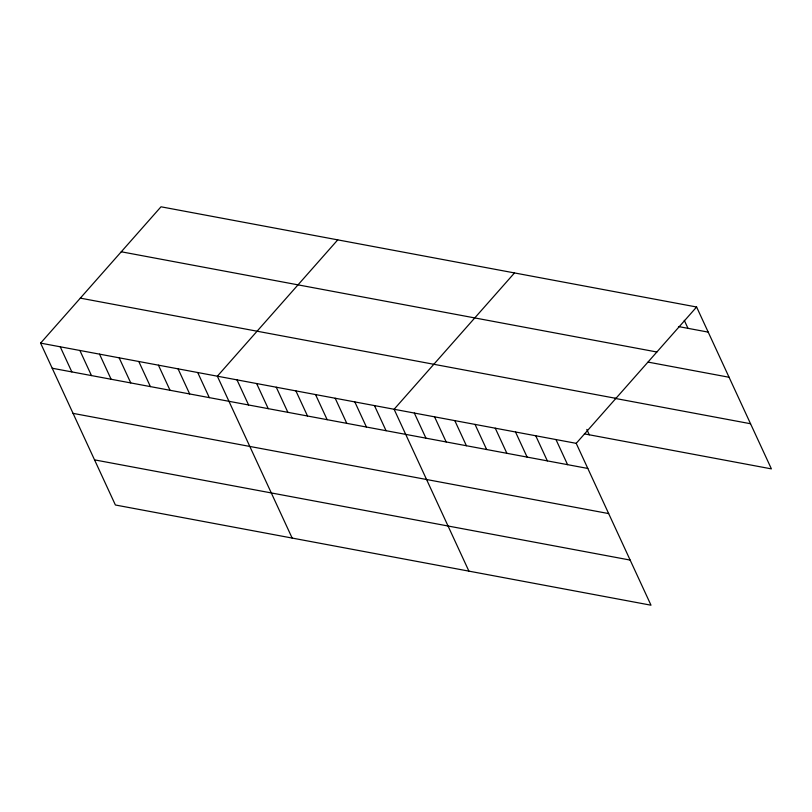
<?xml version="1.0" encoding="UTF-8"?>
<svg xmlns="http://www.w3.org/2000/svg" width="812" height="812" viewBox="0 0 812 812"><rect width="100%" height="100%" fill="white"/><g stroke="black" fill="none" stroke-linecap="round" stroke-linejoin="round"><path stroke-width="1.22" d="M40.6 343.121L576.216 443.342L651.001 605.204L115.395 504.993L40.6 343.121L160.999 206.796L696.605 307.007L771.4 468.879L584.386 433.882M337.751 239.865L217.352 376.2L292.147 538.062M514.503 272.933L394.104 409.268L468.9 571.13M576.216 443.342L696.605 307.007M678.456 326.556L708.216 332.118M121.262 251.781L656.878 352.002M648.128 362.111L729.064 377.255M80.327 298.136L615.943 398.357M614.857 398.357L750.552 423.742M52.201 368.232L587.817 468.453M73.06 413.369L608.665 513.58M94.537 459.866L630.153 560.077M684.283 320.344L687.977 328.332M586.812 429.426L589.289 434.806M555.976 439.556L567.578 464.667M535.747 435.77L547.349 460.881M515.508 431.984L527.11 457.095M495.269 428.198L506.881 453.309M475.04 424.412L486.642 449.523M454.801 420.626L466.413 445.737M434.572 416.84L446.174 441.951M414.333 413.054L425.945 438.165M374.464 405.594L386.065 430.705M354.824 401.92L366.425 427.031M335.183 398.245L346.785 423.356M315.543 394.571L327.155 419.682M295.903 390.897L307.515 416.008M276.273 387.222L287.874 412.334M256.633 383.548L268.234 408.659M236.992 379.874L248.594 404.985M197.712 372.525L209.313 397.636M178.072 368.851L189.673 393.962M158.431 365.177L170.033 390.288M138.791 361.502L150.403 386.613M119.161 357.828L130.762 382.939M99.521 354.144L111.122 379.265M79.88 350.469L91.482 375.591M60.24 346.795L71.842 371.916"/></g></svg>
